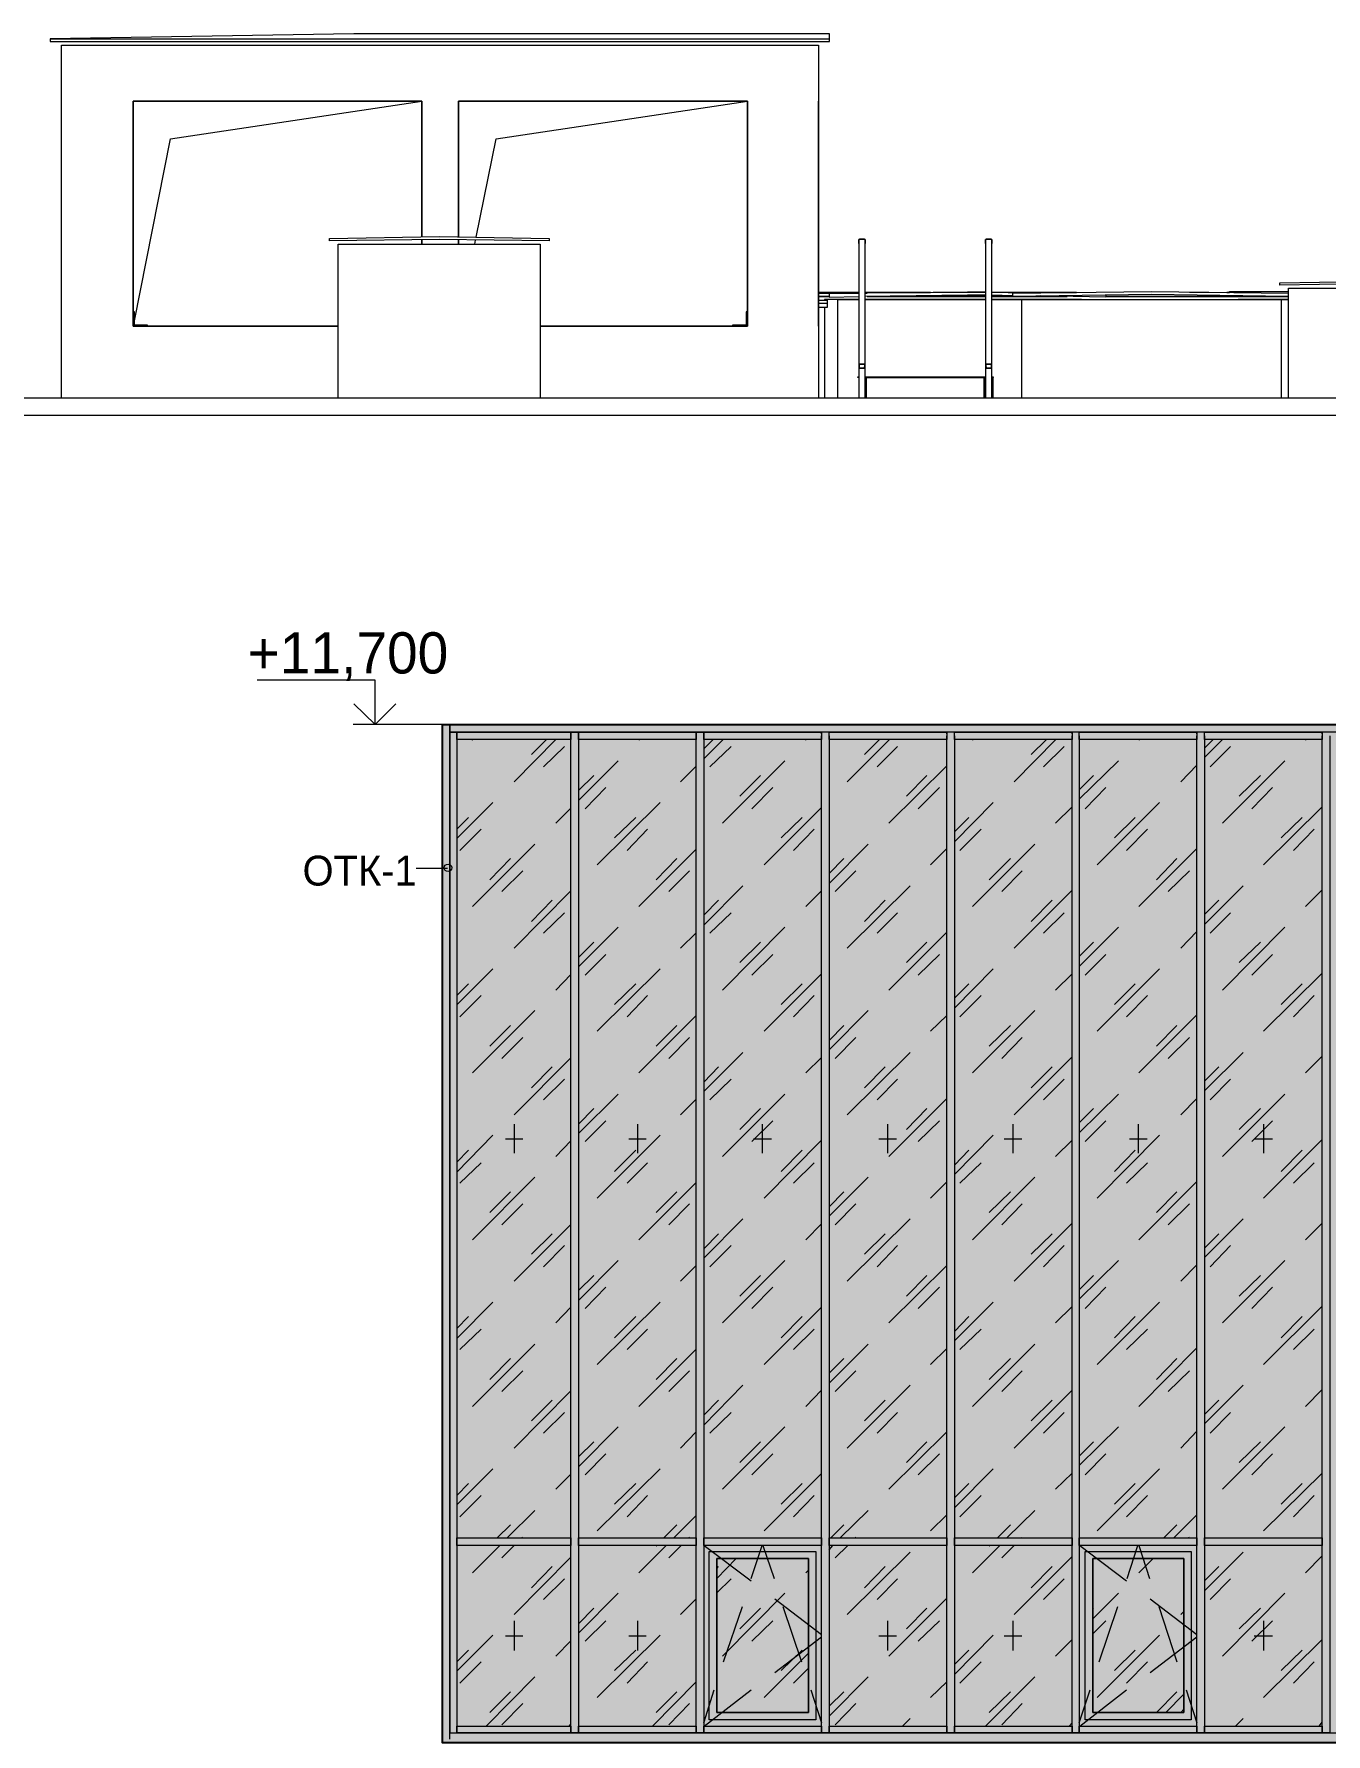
# Model space of a CAD drawing. Header units: millimetres. Extents: x 2294 to 908349, y -83289 to 219220.
# Drawn here: x 374340 to 383398, y 72072 to 83996 of the extents above; entities that cross this region are included whole.
import ezdxf

# ---------------------------------------------------------------- set-up
doc = ezdxf.new("R2010")
doc.units = ezdxf.units.MM
doc.layers.add('PDF _Геометрия', color=7, linetype='Continuous')
doc.layers.add('PDF _Текст', color=7, linetype='Continuous')

msp = doc.modelspace()

# ---------------------------------------------------------------- hatches: boundary and pattern name
at = {"transparency": 33554551}
h = msp.add_hatch(color=3, dxfattribs=at)
h.dxf.hatch_style = 1
h.paths.add_polyline_path([(377203.9, 79152.8), (391350.3, 79152.8), (391350.3, 72009.6), (377203.9, 72009.6)])

# ---------------------------------------------------------------- linework, layer by layer
msp.add_lwpolyline([(377203.9, 79152.8), (391350.3, 79152.8), (391350.3, 72009.6), (377203.9, 72009.6)], close=True)
at = {"layer": 'PDF _Геометрия', "lineweight": 9}
for points in [[(374454.1, 83961.5), (379918.6, 83961.5), (379918.6, 83996.5), (376583.1, 83996.5), (374454.1, 83961.5), (374454.1, 83944), (379918.6, 83944), (379918.6, 83974.6)], [(377234.5, 83944), (379918.6, 83944), (379918.6, 83961.5)], [(374532.8, 81443.5), (374532.8, 83917.8), (379730.6, 83917.8), (379839.9, 83917.8), (379839.9, 81443.5)], [(375136.1, 81946.2), (376473.8, 81946.2), (375035.6, 81946.2), (375035.6, 83524.4), (377059.6, 83524.4), (377059.6, 82575.7), (377059.6, 83524.4), (375035.6, 83524.4), (375035.6, 82046.8)], [(375044.3, 81985.6), (375297.9, 83262.1), (377059.6, 83524.4)], [(379341.6, 82046.8), (379341.6, 83524.4), (377317.5, 83524.4), (377317.5, 82575.7), (377317.5, 83524.4), (379341.6, 83524.4), (379341.6, 81946.2), (377890.2, 81946.2), (379236.7, 81946.2)], [(377439.9, 82571.4), (377579.8, 83262.1), (379341.6, 83524.4)], [(376473.8, 81443.5), (376473.8, 82523.3), (377780.9, 82523.3), (377890.2, 82523.3), (377890.2, 81443.5)], [(377431.2, 82523.3), (377435.6, 82549.5)], [(380124.1, 82527.6), (380124.1, 82549.5), (380124.1, 82553.9), (380128.5, 82553.9), (380128.5, 82558.2), (380132.8, 82558.2), (380128.5, 82558.2), (380128.5, 82553.9), (380124.1, 82553.9), (380124.1, 82549.5), (380124.1, 81675.2)], [(380167.8, 81675.2), (380167.8, 82549.5), (380167.8, 82553.9), (380163.4, 82553.9), (380163.4, 82558.2), (380159.1, 82558.2), (380132.8, 82558.2), (380159.1, 82558.2), (380163.4, 82558.2), (380163.4, 82553.9), (380167.8, 82553.9), (380167.8, 82549.5), (380167.8, 82527.6)], [(381011.5, 82527.6), (381011.5, 82549.5), (381011.5, 82553.9), (381015.9, 82553.9), (381015.9, 82558.2), (381020.3, 82558.2), (381015.9, 82558.2), (381015.9, 82553.9), (381011.5, 82553.9), (381011.5, 82549.5), (381011.5, 81675.2)], [(381055.2, 81675.2), (381055.2, 82549.5), (381055.2, 82553.9), (381050.9, 82553.9), (381050.9, 82558.2), (381046.5, 82558.2), (381020.3, 82558.2), (381046.5, 82558.2), (381050.9, 82558.2), (381050.9, 82553.9), (381055.2, 82553.9), (381055.2, 82549.5), (381055.2, 82527.6)], [(377890.2, 82287.2), (377890.2, 81557.1)], [(379839.9, 82186.7), (380124.1, 82186.7)], [(379839.9, 82177.9), (380124.1, 82177.9), (379914.2, 82173.5), (379914.2, 82151.7), (380124.1, 82156.1)], [(380163.4, 82186.7), (380368.9, 82186.7), (380368.9, 82182.3), (380626.8, 82182.3), (380368.9, 82182.3)], [(380486.9, 82182.3), (380884.7, 82186.7), (380163.4, 82177.9), (380180.9, 82177.9)], [(380486.9, 82160.4), (380884.7, 82164.8), (380163.4, 82156.1)], [(380884.7, 82186.7), (381015.9, 82186.7)], [(381015.9, 82186.7), (380884.7, 82186.7), (381015.9, 82186.7)], [(381015.9, 82164.8), (380884.7, 82164.8), (381015.9, 82164.8)], [(381260.7, 82182.3), (381055.2, 82186.7), (381400.6, 82186.7), (381400.6, 82182.3), (381649.8, 82182.3), (381400.6, 82182.3)], [(381055.2, 82186.7), (381396.2, 82177.9)], [(383136.1, 82156.1), (382174.3, 82169.2), (381203.9, 82156.1), (381203.9, 82177.9), (382174.3, 82191), (383136.1, 82177.9)], [(381855.2, 82164.8), (381855.2, 82151.7), (381396.2, 82160.4)], [(382441, 82186.7), (382576.5, 82186.7)], [(382720.8, 82182.3), (382720.8, 82191), (383136.1, 82191)], [(383136.1, 81443.5), (383136.1, 82212.9), (384574.3, 82212.9), (384683.6, 82212.9), (384683.6, 81443.5), (384683.6, 81976.8)], [(379839.9, 82129.8), (379901.1, 82129.8), (379901.1, 82108), (379901.1, 82077.4), (379839.9, 82077.4)], [(379839.9, 82108), (379901.1, 82108)], [(379975.4, 81443.5), (379975.4, 82134.2), (380124.1, 82134.2), (379883.6, 82134.2), (379883.6, 82129.8)], [(379883.6, 82077.4), (379883.6, 81443.5)], [(381684.7, 82134.2), (381055.2, 82134.2), (383136.1, 82134.2), (382782, 82134.2)], [(381265.1, 81443.5), (381265.1, 82134.2), (382974.3, 82134.2), (383083.6, 82134.2), (383083.6, 81443.5)], [(380124.1, 81771.4), (380124.1, 81745.1), (380124.1, 81443.5)], [(380167.8, 81443.5), (380167.8, 81745.1), (380167.8, 81771.4)], [(381011.5, 81771.4), (381011.5, 81745.1), (381011.5, 81443.5)], [(381055.2, 81443.5), (381055.2, 81745.1), (381055.2, 81771.4)], [(380124.1, 81587.7), (380115.3, 81587.7), (380115.3, 81592.1), (380124.1, 81592.1)], [(380167.8, 81592.1), (381011.5, 81592.1)], [(381011.5, 81587.7), (380167.8, 81587.7)], [(380176.5, 81443.5), (380176.5, 81587.7), (381002.8, 81587.7)], [(381055.2, 81592.1), (381064, 81592.1), (381064, 81587.7)], [(381064, 81443.5), (381064, 81587.7), (381055.2, 81587.7), (381064, 81587.7), (381055.2, 81587.7)], [(317300.2, 81321.1), (317300.2, 81443.5), (408399.4, 81443.5), (408399.4, 81321.1), (317300.2, 81321.1), (317300.2, 81443.5)], [(377461.8, 79152.8), (377020.3, 79152.8), (376731.7, 79152.8), (376731.7, 79463.2), (375905.5, 79463.2)], [(376884.7, 79152.8), (376578.7, 79152.8)], [(391350.3, 79152.8), (377203.9, 79152.8), (377203.9, 72027.1), (377203.9, 72105.8), (377203.9, 73421.6), (377203.9, 79074.1), (377203.9, 79152.8), (377256.3, 79152.8), (377256.3, 79074.1), (377256.3, 73421.6), (377256.3, 72105.8), (377256.3, 73421.6), (377256.3, 79100.3), (377304.4, 79100.3), (377304.4, 73421.6), (377304.4, 72105.8), (377304.4, 72079.6), (377304.4, 72127.7), (378104.4, 72127.7), (378104.4, 72079.6), (377304.4, 72079.6)], [(384277.1, 79100.3), (383398.4, 79100.3), (382519.7, 79100.3), (381641, 79100.3), (380766.7, 79100.3), (379888, 79100.3), (379009.3, 79100.3), (378130.6, 79100.3), (377278.2, 79100.3), (377256.3, 79100.3), (377256.3, 79152.8), (377278.2, 79152.8), (378130.6, 79152.8), (379009.3, 79152.8), (379888, 79152.8), (380766.7, 79152.8), (381641, 79152.8), (382519.7, 79152.8), (383398.4, 79152.8), (384277.1, 79152.8)], [(379861.8, 79087.2), (379861.8, 79100.3), (379861.8, 79047.9), (379035.6, 79047.9), (379035.6, 79100.3), (379861.8, 79100.3)], [(379914.2, 79074.1), (379914.2, 73421.6), (379914.2, 72079.6), (379861.8, 72079.6), (379861.8, 73421.6), (379861.8, 79074.1)], [(380740.5, 79087.2), (380740.5, 79100.3), (380740.5, 79047.9), (379914.2, 79047.9), (379914.2, 79100.3), (380740.5, 79100.3)], [(379914.2, 79087.2), (379914.2, 79100.3)], [(380792.9, 79074.1), (380792.9, 73421.6), (380792.9, 72079.6), (380740.5, 72079.6), (380740.5, 73421.6), (380740.5, 79074.1)], [(381619.2, 79087.2), (381619.2, 79100.3), (381619.2, 79047.9), (380792.9, 79047.9), (380792.9, 79100.3), (381619.2, 79100.3)], [(380792.9, 79087.2), (380792.9, 79100.3)], [(381667.2, 79074.1), (381667.2, 73421.6), (381667.2, 72079.6), (381619.2, 72079.6), (381619.2, 73421.6), (381619.2, 79074.1)], [(382493.5, 79087.2), (382493.5, 79100.3), (382493.5, 79047.9), (381667.2, 79047.9), (381667.2, 79100.3), (382493.5, 79100.3)], [(381667.2, 79087.2), (381667.2, 79100.3)], [(382545.9, 79074.1), (382545.9, 73421.6), (382545.9, 72079.6), (382493.5, 72079.6), (382493.5, 73421.6), (382493.5, 79074.1)], [(383372.2, 79087.2), (383372.2, 79100.3), (383372.2, 79047.9), (382545.9, 79047.9), (382545.9, 79100.3), (383372.2, 79100.3)], [(382545.9, 79087.2), (382545.9, 79100.3)], [(383424.6, 79074.1), (383424.6, 73421.6), (383424.6, 72079.6), (383372.2, 72079.6), (383372.2, 73421.6), (383372.2, 79074.1)], [(377413.7, 79043.5), (377418.1, 79047.9)], [(377706.6, 78750.6), (377999.5, 79047.9)], [(377829, 78942.9), (377933.9, 79047.9)], [(377912.1, 78855.5), (378060.7, 78999.8)], [(378580.9, 79043.5), (378585.3, 79047.9)], [(379035.6, 78912.3), (379171.1, 79047.9)], [(379035.6, 78982.3), (379101.1, 79047.9)], [(379079.3, 78855.5), (379227.9, 78999.8)], [(379752.5, 79043.5), (379752.5, 79047.9)], [(380041, 78750.6), (380338.3, 79047.9)], [(380163.4, 78942.9), (380268.3, 79047.9)], [(380250.9, 78855.5), (380395.1, 78999.8)], [(380919.7, 79043.5), (380924.1, 79047.9)], [(381212.6, 78750.6), (381505.5, 79047.9)], [(381330.6, 78942.9), (381439.9, 79047.9)], [(381418.1, 78855.5), (381562.3, 78999.8)], [(382086.9, 79043.5), (382091.3, 79047.9)], [(382545.9, 78921.1), (382672.7, 79047.9)], [(382545.9, 78986.7), (382607.1, 79047.9)], [(382585.3, 78855.5), (382729.5, 78999.8)], [(383254.1, 79043.5), (383258.5, 79047.9)], [(378156.9, 78619.5), (378436.7, 78899.2)], [(378873.8, 78750.6), (378983.1, 78859.9)], [(379166.7, 78462.1), (379603.9, 78899.2)], [(380333.9, 78462.1), (380740.5, 78864.3)], [(381667.2, 78628.2), (381942.7, 78899.2)], [(382379.8, 78750.6), (382493.5, 78868.6)], [(382672.7, 78462.1), (383109.9, 78899.2)], [(378156.9, 78689.4), (378266.2, 78794.3)], [(378205, 78562.6), (378349.2, 78711.3)], [(379289.1, 78650.1), (379433.4, 78794.3)], [(379372.2, 78562.6), (379520.8, 78711.3)], [(380456.3, 78650.1), (380600.6, 78794.3)], [(380539.4, 78562.6), (380688, 78711.3)], [(381667.2, 78693.8), (381767.8, 78794.3)], [(381711, 78562.6), (381855.2, 78711.3)], [(382790.7, 78650.1), (382939.4, 78794.3)], [(382878.2, 78562.6), (383022.4, 78711.3)], [(377304.4, 78352.8), (377558, 78606.3)], [(378288, 78169.2), (378729.5, 78606.3)], [(380792.9, 78330.9), (381064, 78606.3)], [(381794, 78169.2), (382231.2, 78606.3)], [(377304.4, 78418.4), (377387.5, 78501.4)], [(377999.5, 78462.1), (378104.4, 78567)], [(378410.4, 78357.2), (378559.1, 78501.4)], [(379459.6, 78169.2), (379861.8, 78571.4)], [(379577.6, 78357.2), (379726.3, 78501.4)], [(380792.9, 78400.9), (380893.5, 78501.4)], [(381501.1, 78462.1), (381619.2, 78575.7)], [(381916.4, 78357.2), (382060.7, 78501.4)], [(382961.2, 78169.2), (383372.2, 78575.7)], [(383083.6, 78357.2), (383232.3, 78501.4)], [(377326.3, 78269.7), (377474.9, 78418.4)], [(378497.9, 78269.7), (378642.1, 78418.4)], [(379665.1, 78269.7), (379809.3, 78418.4)], [(380832.3, 78269.7), (380980.9, 78418.4)], [(381999.5, 78269.7), (382148.1, 78418.4)], [(383171.1, 78269.7), (383315.3, 78418.4)], [(377413.7, 77876.3), (377850.9, 78313.4)], [(378580.9, 77876.3), (378983.1, 78278.5)], [(379914.2, 78038), (380189.7, 78313.4)], [(380626.8, 78169.2), (380740.5, 78282.8)], [(380919.7, 77876.3), (381356.9, 78313.4)], [(382086.9, 77876.3), (382493.5, 78282.8)], [(377238.8, 78142.9), (377020.3, 78142.9)], [(377536.1, 78064.3), (377680.4, 78212.9)], [(377619.2, 77981.2), (377767.8, 78125.5)], [(378703.3, 78064.3), (378847.6, 78212.9)], [(378790.8, 77981.2), (378935, 78125.5)], [(379914.2, 78108), (380019.2, 78212.9)], [(379958, 77981.2), (380102.2, 78125.5)], [(381037.7, 78064.3), (381186.4, 78212.9)], [(381125.2, 77981.2), (381269.4, 78125.5)], [(382209.3, 78064.3), (382353.6, 78212.9)], [(382292.4, 77981.2), (382441, 78125.5)], [(379035.6, 77745.1), (379311, 78020.5)], [(380041, 77583.4), (380482.5, 78020.5)], [(381212.6, 77583.4), (381619.2, 77989.9)], [(382545.9, 77749.5), (382817, 78020.5)], [(383254.1, 77876.3), (383372.2, 77994.3)], [(377706.6, 77583.4), (378104.4, 77985.6)], [(377829, 77771.4), (377973.3, 77920)], [(379035.6, 77815.1), (379140.5, 77920)], [(379752.5, 77876.3), (379861.8, 77985.6)], [(380163.4, 77771.4), (380307.7, 77920)], [(381330.6, 77771.4), (381479.3, 77920)], [(382545.9, 77819.5), (382646.5, 77920)], [(377912.1, 77688.3), (378060.7, 77832.6)], [(379079.3, 77688.3), (379227.9, 77832.6)], [(380250.9, 77688.3), (380395.1, 77832.6)], [(381418.1, 77688.3), (381562.3, 77832.6)], [(382585.3, 77688.3), (382729.5, 77832.6)], [(378156.9, 77452.2), (378436.7, 77732)], [(378873.8, 77583.4), (378983.1, 77692.7)], [(379166.7, 77290.5), (379603.9, 77732)], [(380333.9, 77290.5), (380740.5, 77697)], [(381667.2, 77456.6), (381942.7, 77732)], [(382379.8, 77583.4), (382493.5, 77701.4)], [(382672.7, 77290.5), (383109.9, 77732)], [(378156.9, 77517.8), (378266.2, 77627.1)], [(378205, 77395.4), (378349.2, 77539.7)], [(379289.1, 77482.8), (379433.4, 77627.1)], [(379372.2, 77395.4), (379520.8, 77539.7)], [(380456.3, 77482.8), (380600.6, 77627.1)], [(380539.4, 77395.4), (380688, 77539.7)], [(381667.2, 77526.6), (381767.8, 77627.1)], [(381711, 77395.4), (381855.2, 77539.7)], [(382790.7, 77482.8), (382939.4, 77627.1)], [(382878.2, 77395.4), (383022.4, 77539.7)], [(377304.4, 77185.6), (377558, 77439.1)], [(377999.5, 77290.5), (378104.4, 77399.8)], [(378288, 77002), (378729.5, 77439.1)], [(379459.6, 77002), (379861.8, 77404.2)], [(380792.9, 77163.7), (381064, 77439.1)], [(381501.1, 77290.5), (381619.2, 77404.2)], [(381794, 77002), (382231.2, 77439.1)], [(382961.2, 77002), (383372.2, 77408.5)], [(377304.4, 77251.1), (377387.5, 77334.2)], [(378410.4, 77189.9), (378559.1, 77334.2)], [(379577.6, 77189.9), (379726.3, 77334.2)], [(380792.9, 77233.7), (380893.5, 77334.2)], [(381916.4, 77189.9), (382060.7, 77334.2)], [(383083.6, 77189.9), (383232.3, 77334.2)], [(377326.3, 77102.5), (377474.9, 77251.1)], [(378497.9, 77102.5), (378642.1, 77251.1)], [(379665.1, 77102.5), (379809.3, 77251.1)], [(380832.3, 77102.5), (380980.9, 77251.1)], [(381999.5, 77102.5), (382148.1, 77251.1)], [(383171.1, 77102.5), (383315.3, 77251.1)], [(377413.7, 76709.1), (377850.9, 77146.2)], [(377536.1, 76897.1), (377680.4, 77041.3)], [(378580.9, 76709.1), (378983.1, 77111.3)], [(378703.3, 76897.1), (378847.6, 77041.3)], [(379914.2, 76870.8), (380189.7, 77146.2)], [(379914.2, 76936.4), (380019.2, 77041.3)], [(380626.8, 77002), (380740.5, 77111.3)], [(380919.7, 76709.1), (381356.9, 77146.2)], [(381037.7, 76897.1), (381186.4, 77041.3)], [(382086.9, 76709.1), (382493.5, 77115.6)], [(382209.3, 76897.1), (382353.6, 77041.3)], [(377619.2, 76809.6), (377767.8, 76958.3)], [(378790.8, 76809.6), (378935, 76958.3)], [(379958, 76809.6), (380102.2, 76958.3)], [(381125.2, 76809.6), (381269.4, 76958.3)], [(382292.4, 76809.6), (382441, 76958.3)], [(377706.6, 76416.2), (378104.4, 76814)], [(379035.6, 76577.9), (379311, 76853.3)], [(379752.5, 76709.1), (379861.8, 76818.4)], [(380041, 76416.2), (380482.5, 76853.3)], [(381212.6, 76416.2), (381619.2, 76822.7)], [(382545.9, 76582.3), (382817, 76853.3)], [(383254.1, 76709.1), (383372.2, 76827.1)], [(377829, 76604.2), (377973.3, 76752.8)], [(379035.6, 76643.5), (379140.5, 76752.8)], [(380163.4, 76604.2), (380307.7, 76752.8)], [(381330.6, 76604.2), (381479.3, 76752.8)], [(382545.9, 76652.2), (382646.5, 76752.8)], [(377912.1, 76521.1), (378060.7, 76665.4)], [(378156.9, 76285), (378436.7, 76560.4)], [(379079.3, 76521.1), (379227.9, 76665.4)], [(379166.7, 76123.3), (379603.9, 76560.4)], [(380250.9, 76521.1), (380395.1, 76665.4)], [(381418.1, 76521.1), (381562.3, 76665.4)], [(381667.2, 76289.4), (381942.7, 76560.4)], [(382585.3, 76521.1), (382729.5, 76665.4)], [(382672.7, 76123.3), (383109.9, 76560.4)], [(378156.9, 76350.6), (378266.2, 76459.9)], [(378873.8, 76416.2), (378983.1, 76525.5)], [(379289.1, 76311.3), (379433.4, 76459.9)], [(380333.9, 76123.3), (380740.5, 76529.8)], [(380456.3, 76311.3), (380600.6, 76459.9)], [(381667.2, 76359.3), (381767.8, 76459.9)], [(382379.8, 76416.2), (382493.5, 76529.8)], [(382790.7, 76311.3), (382939.4, 76459.9)], [(377706.6, 76350.6), (377706.6, 76145.1)], [(378205, 76228.2), (378349.2, 76372.5)], [(378572.2, 76350.6), (378572.2, 76145.1)], [(379372.2, 76228.2), (379520.8, 76372.5)], [(379446.5, 76350.6), (379446.5, 76145.1)], [(380325.2, 76350.6), (380325.2, 76145.1)], [(380539.4, 76228.2), (380688, 76372.5)], [(381203.9, 76350.6), (381203.9, 76145.1)], [(381711, 76228.2), (381855.2, 76372.5)], [(382082.5, 76350.6), (382082.5, 76145.1)], [(382878.2, 76228.2), (383022.4, 76372.5)], [(382961.2, 76350.6), (382961.2, 76145.1)], [(377304.4, 76014), (377558, 76271.9)], [(377645.4, 76245.7), (377767.8, 76245.7)], [(377999.5, 76123.3), (378104.4, 76232.6)], [(378288, 75830.4), (378729.5, 76271.9)], [(378511, 76245.7), (378633.4, 76245.7)], [(379385.3, 76245.7), (379512.1, 76245.7)], [(379459.6, 75830.4), (379861.8, 76236.9)], [(380264, 76245.7), (380386.4, 76245.7)], [(380792.9, 75996.5), (381064, 76271.9)], [(381142.7, 76245.7), (381265.1, 76245.7)], [(381501.1, 76123.3), (381619.2, 76236.9)], [(381794, 75830.4), (382231.2, 76271.9)], [(382021.3, 76245.7), (382143.7, 76245.7)], [(382895.7, 76245.7), (383022.4, 76245.7)], [(382961.2, 75830.4), (383372.2, 76241.3)], [(377304.4, 76083.9), (377387.5, 76167)], [(377326.3, 75935.3), (377474.9, 76079.6)], [(378410.4, 76018.4), (378559.1, 76167)], [(378497.9, 75935.3), (378642.1, 76079.6)], [(379577.6, 76018.4), (379726.3, 76167)], [(379665.1, 75935.3), (379809.3, 76079.6)], [(380792.9, 76062.1), (380893.5, 76167)], [(380832.3, 75935.3), (380980.9, 76079.6)], [(381916.4, 76018.4), (382060.7, 76167)], [(381999.5, 75935.3), (382148.1, 76079.6)], [(383083.6, 76018.4), (383232.3, 76167)], [(383171.1, 75935.3), (383315.3, 76079.6)], [(377413.7, 75537.5), (377850.9, 75979)], [(379914.2, 75703.6), (380189.7, 75979)], [(380919.7, 75537.5), (381356.9, 75979)], [(377536.1, 75729.8), (377680.4, 75874.1)], [(378580.9, 75537.5), (378983.1, 75939.7)], [(378703.3, 75729.8), (378847.6, 75874.1)], [(379914.2, 75769.2), (380019.2, 75874.1)], [(380626.8, 75830.4), (380740.5, 75944)], [(381037.7, 75729.8), (381186.4, 75874.1)], [(382086.9, 75537.5), (382493.5, 75948.4)], [(382209.3, 75729.8), (382353.6, 75874.1)], [(377619.2, 75642.4), (377767.8, 75791)], [(378790.8, 75642.4), (378935, 75791)], [(379958, 75642.4), (380102.2, 75791)], [(381125.2, 75642.4), (381269.4, 75791)], [(382292.4, 75642.4), (382441, 75791)], [(377706.6, 75249), (378104.4, 75646.8)], [(379035.6, 75410.7), (379311, 75686.1)], [(379752.5, 75537.5), (379861.8, 75651.2)], [(380041, 75249), (380482.5, 75686.1)], [(381212.6, 75249), (381619.2, 75655.5)], [(382545.9, 75415.1), (382817, 75686.1)], [(383254.1, 75537.5), (383372.2, 75655.5)], [(377829, 75436.9), (377973.3, 75581.2)], [(377912.1, 75349.5), (378060.7, 75498.1)], [(379035.6, 75476.3), (379140.5, 75581.2)], [(379079.3, 75349.5), (379227.9, 75498.1)], [(380163.4, 75436.9), (380307.7, 75581.2)], [(380250.9, 75349.5), (380395.1, 75498.1)], [(381330.6, 75436.9), (381479.3, 75581.2)], [(381418.1, 75349.5), (381562.3, 75498.1)], [(382545.9, 75480.7), (382646.5, 75581.2)], [(382585.3, 75349.5), (382729.5, 75498.1)], [(378156.9, 75113.4), (378436.7, 75393.2)], [(379166.7, 74956.1), (379603.9, 75393.2)], [(381667.2, 75122.2), (381942.7, 75393.2)], [(382379.8, 75249), (382493.5, 75362.6)], [(382672.7, 74956.1), (383109.9, 75393.2)], [(378156.9, 75183.4), (378266.2, 75288.3)], [(378873.8, 75249), (378983.1, 75358.3)], [(379289.1, 75144), (379433.4, 75288.3)], [(380333.9, 74956.1), (380740.5, 75358.3)], [(380456.3, 75144), (380600.6, 75288.3)], [(381667.2, 75187.8), (381767.8, 75288.3)], [(382790.7, 75144), (382939.4, 75288.3)], [(378205, 75056.6), (378349.2, 75205.3)], [(379372.2, 75056.6), (379520.8, 75205.3)], [(380539.4, 75056.6), (380688, 75205.3)], [(381711, 75056.6), (381855.2, 75205.3)], [(382878.2, 75056.6), (383022.4, 75205.3)], [(377304.4, 74846.8), (377558, 75100.3)], [(377999.5, 74956.1), (378104.4, 75065.4)], [(378288, 74663.2), (378729.5, 75100.3)], [(379459.6, 74663.2), (379861.8, 75065.4)], [(380792.9, 74829.3), (381064, 75100.3)], [(381501.1, 74956.1), (381619.2, 75069.7)], [(381794, 74663.2), (382231.2, 75100.3)], [(382961.2, 74663.2), (383372.2, 75074.1)], [(377304.4, 74916.7), (377387.5, 74999.8)], [(377326.3, 74768.1), (377474.9, 74912.4)], [(378410.4, 74851.2), (378559.1, 74999.8)], [(378497.9, 74768.1), (378642.1, 74912.4)], [(379577.6, 74851.2), (379726.3, 74999.8)], [(379665.1, 74768.1), (379809.3, 74912.4)], [(380792.9, 74894.9), (380893.5, 74999.8)], [(380832.3, 74768.1), (380980.9, 74912.4)], [(381916.4, 74851.2), (382060.7, 74999.8)], [(381999.5, 74768.1), (382148.1, 74912.4)], [(383083.6, 74851.2), (383232.3, 74999.8)], [(383171.1, 74768.1), (383315.3, 74912.4)], [(377413.7, 74370.3), (377850.9, 74807.4)], [(378580.9, 74370.3), (378983.1, 74772.5)], [(379914.2, 74532), (380189.7, 74807.4)], [(380626.8, 74663.2), (380740.5, 74776.8)], [(380919.7, 74370.3), (381356.9, 74807.4)], [(382086.9, 74370.3), (382493.5, 74781.2)], [(377536.1, 74558.3), (377680.4, 74706.9)], [(378703.3, 74558.3), (378847.6, 74706.9)], [(379914.2, 74602), (380019.2, 74706.9)], [(381037.7, 74558.3), (381186.4, 74706.9)], [(382209.3, 74558.3), (382353.6, 74706.9)], [(377619.2, 74475.2), (377767.8, 74619.5)], [(378790.8, 74475.2), (378935, 74619.5)], [(379958, 74475.2), (380102.2, 74619.5)], [(381125.2, 74475.2), (381269.4, 74619.5)], [(382292.4, 74475.2), (382441, 74619.5)], [(377706.6, 74077.4), (378104.4, 74479.6)], [(377829, 74269.7), (377973.3, 74414)], [(379035.6, 74239.1), (379311, 74518.9)], [(379035.6, 74309.1), (379140.5, 74414)], [(379752.5, 74370.3), (379861.8, 74483.9)], [(380041, 74077.4), (380482.5, 74518.9)], [(380163.4, 74269.7), (380307.7, 74414)], [(381212.6, 74077.4), (381619.2, 74483.9)], [(381330.6, 74269.7), (381479.3, 74414)], [(382545.9, 74247.9), (382817, 74518.9)], [(382545.9, 74313.5), (382646.5, 74414)], [(383254.1, 74370.3), (383372.2, 74488.3)], [(377912.1, 74182.3), (378060.7, 74326.6)], [(379079.3, 74182.3), (379227.9, 74326.6)], [(380250.9, 74182.3), (380395.1, 74326.6)], [(381418.1, 74182.3), (381562.3, 74326.6)], [(382585.3, 74182.3), (382729.5, 74326.6)], [(378156.9, 73946.2), (378436.7, 74226)], [(378873.8, 74077.4), (378983.1, 74191)], [(379166.7, 73788.9), (379603.9, 74226)], [(380333.9, 73788.9), (380740.5, 74191)], [(381667.2, 73955), (381942.7, 74226)], [(382379.8, 74077.4), (382493.5, 74195.4)], [(382672.7, 73788.9), (383109.9, 74226)], [(378156.9, 74016.2), (378266.2, 74121.1)], [(379289.1, 73976.8), (379433.4, 74121.1)], [(380456.3, 73976.8), (380600.6, 74121.1)], [(381667.2, 74020.6), (381767.8, 74121.1)], [(382790.7, 73976.8), (382939.4, 74121.1)], [(377304.4, 73679.6), (377558, 73933.1)], [(378205, 73889.4), (378349.2, 74038)], [(378288, 73496), (378729.5, 73933.1)], [(379372.2, 73889.4), (379520.8, 74038)], [(380539.4, 73889.4), (380688, 74038)], [(380792.9, 73657.7), (381064, 73933.1)], [(381711, 73889.4), (381855.2, 74038)], [(381794, 73496), (382231.2, 73933.1)], [(382878.2, 73889.4), (383022.4, 74038)], [(377304.4, 73745.1), (377387.5, 73828.2)], [(377999.5, 73788.9), (378104.4, 73893.8)], [(378410.4, 73683.9), (378559.1, 73828.2)], [(379459.6, 73496), (379861.8, 73898.2)], [(379577.6, 73683.9), (379726.3, 73828.2)], [(380792.9, 73727.7), (380893.5, 73828.2)], [(381501.1, 73788.9), (381619.2, 73902.5)], [(381916.4, 73683.9), (382060.7, 73828.2)], [(382961.2, 73496), (383372.2, 73902.5)], [(383083.6, 73683.9), (383232.3, 73828.2)], [(377326.3, 73596.5), (377474.9, 73745.1)], [(378497.9, 73596.5), (378642.1, 73745.1)], [(379665.1, 73596.5), (379809.3, 73745.1)], [(380832.3, 73596.5), (380980.9, 73745.1)], [(381999.5, 73596.5), (382148.1, 73745.1)], [(383171.1, 73596.5), (383315.3, 73745.1)], [(377658.5, 73447.9), (377850.9, 73640.2)], [(378825.7, 73447.9), (378983.1, 73605.3)], [(379992.9, 73447.9), (380189.7, 73640.2)], [(380626.8, 73496), (380740.5, 73609.6)], [(381160.1, 73447.9), (381356.9, 73640.2)], [(382331.7, 73447.9), (382493.5, 73609.6)], [(377588.6, 73447.9), (377680.4, 73539.7)], [(378755.8, 73447.9), (378847.6, 73539.7)], [(379927.4, 73447.9), (380019.2, 73539.7)], [(381094.6, 73447.9), (381186.4, 73539.7)], [(382261.8, 73447.9), (382353.6, 73539.7)], [(377413.7, 73203.1), (377606.1, 73395.4)], [(377536.1, 73391), (377536.1, 73395.4)], [(377619.2, 73308), (377706.6, 73395.4)], [(377759.1, 73447.9), (377767.8, 73452.3)], [(378580.9, 73203.1), (378773.3, 73395.4)], [(378703.3, 73391), (378707.7, 73395.4)], [(378790.8, 73308), (378878.2, 73395.4)], [(378930.6, 73447.9), (378935, 73452.3)], [(379039.9, 73395.4), (379367.8, 73146.2)], [(379367.8, 73163.7), (379446.5, 73395.4)], [(379450.9, 73395.4), (379529.5, 73163.7)], [(379914.2, 73364.8), (379940.5, 73395.4)], [(379958, 73308), (380045.4, 73395.4)], [(380041, 72910.2), (380482.5, 73347.3)], [(380097.9, 73447.9), (380102.2, 73452.3)], [(380919.7, 73203.1), (381112.1, 73395.4)], [(381037.7, 73391), (381042.1, 73395.4)], [(381125.2, 73308), (381212.6, 73395.4)], [(381265.1, 73447.9), (381269.4, 73452.3)], [(381671.6, 73395.4), (381999.5, 73146.2)], [(382003.9, 73163.7), (382078.2, 73395.4)], [(382086.9, 73395.4), (382161.2, 73163.7)], [(382432.3, 73447.9), (382441, 73452.3)], [(382545.9, 73076.3), (382817, 73347.3)], [(377706.6, 72910.2), (378104.4, 73312.4)], [(377829, 73098.2), (377973.3, 73246.8)], [(379127.4, 73163.7), (379262.9, 73303.6)], [(379127.4, 73233.7), (379140.5, 73246.8)], [(379752.5, 73203.1), (379770, 73220.6)], [(380163.4, 73098.2), (380307.7, 73246.8)], [(381212.6, 72910.2), (381619.2, 73316.7)], [(381330.6, 73098.2), (381479.3, 73246.8)], [(382086.9, 73203.1), (382187.5, 73303.6)], [(382545.9, 73146.2), (382646.5, 73246.8)], [(383254.1, 73203.1), (383372.2, 73321.1)], [(377912.1, 73015.1), (378060.7, 73159.4)], [(379127.4, 73063.2), (379227.9, 73159.4)], [(380250.9, 73015.1), (380395.1, 73159.4)], [(381418.1, 73015.1), (381562.3, 73159.4)], [(382585.3, 73015.1), (382729.5, 73159.4)], [(378156.9, 72779), (378436.7, 73058.8)], [(378873.8, 72910.2), (378983.1, 73019.5)], [(379166.7, 72617.3), (379603.9, 73058.8)], [(379533.9, 73019.5), (379861.8, 72770.3)], [(380333.9, 72617.3), (380740.5, 73023.8)], [(381763.4, 72879.6), (381942.7, 73058.8)], [(382165.6, 73019.5), (382493.5, 72770.3)], [(382672.7, 72617.3), (383109.9, 73058.8)], [(377706.6, 72866.5), (377706.6, 72656.6)], [(378156.9, 72844.6), (378266.2, 72953.9)], [(378205, 72722.2), (378349.2, 72866.5)], [(378572.2, 72866.5), (378572.2, 72656.6)], [(379175.4, 72577.9), (379306.6, 72967)], [(379289.1, 72809.6), (379433.4, 72953.9)], [(379372.2, 72722.2), (379520.8, 72866.5)], [(379590.7, 72967), (379721.9, 72577.9)], [(380325.2, 72866.5), (380325.2, 72656.6)], [(380456.3, 72809.6), (380600.6, 72953.9)], [(380539.4, 72722.2), (380688, 72866.5)], [(381203.9, 72866.5), (381203.9, 72656.6)], [(381763.4, 72945.1), (381767.8, 72953.9)], [(381763.4, 72774.7), (381855.2, 72866.5)], [(381807.1, 72577.9), (381938.3, 72967)], [(382226.8, 72967), (382353.6, 72577.9)], [(382379.8, 72910.2), (382401.7, 72932)], [(382790.7, 72809.6), (382939.4, 72953.9)], [(382878.2, 72722.2), (383022.4, 72866.5)], [(382961.2, 72866.5), (382961.2, 72656.6)], [(377304.4, 72512.4), (377558, 72765.9)], [(377645.4, 72761.5), (377767.8, 72761.5)], [(378288, 72328.8), (378729.5, 72765.9)], [(378511, 72761.5), (378633.4, 72761.5)], [(379533.9, 72503.6), (379861.8, 72752.8)], [(380264, 72761.5), (380386.4, 72761.5)], [(380792.9, 72490.5), (381064, 72765.9)], [(381142.7, 72761.5), (381265.1, 72761.5)], [(381794, 72328.8), (382231.2, 72765.9)], [(382165.6, 72503.6), (382493.5, 72752.8)], [(382895.7, 72761.5), (383022.4, 72761.5)], [(377304.4, 72577.9), (377387.5, 72661)], [(377999.5, 72617.3), (378104.4, 72726.6)], [(378410.4, 72516.7), (378559.1, 72661)], [(379459.6, 72328.8), (379770, 72639.1)], [(379577.6, 72516.7), (379726.3, 72661)], [(380792.9, 72560.4), (380893.5, 72661)], [(381501.1, 72617.3), (381619.2, 72735.3)], [(381916.4, 72516.7), (382060.7, 72661)], [(382961.2, 72328.8), (383372.2, 72735.3)], [(383083.6, 72516.7), (383232.3, 72661)], [(377326.3, 72429.3), (377474.9, 72577.9)], [(378497.9, 72429.3), (378642.1, 72577.9)], [(379665.1, 72429.3), (379770, 72534.2)], [(380832.3, 72429.3), (380980.9, 72577.9)], [(381999.5, 72429.3), (382148.1, 72577.9)], [(383171.1, 72429.3), (383315.3, 72577.9)], [(377509.9, 72127.7), (377850.9, 72473)], [(378677.1, 72127.7), (378983.1, 72438)], [(379914.2, 72197.6), (380189.7, 72473)], [(380626.8, 72328.8), (380740.5, 72438)], [(381011.5, 72127.7), (381356.9, 72473)], [(377536.1, 72223.8), (377680.4, 72368.1)], [(377619.2, 72136.4), (377767.8, 72285)], [(378703.3, 72223.8), (378847.6, 72368.1)], [(378790.8, 72136.4), (378935, 72285)], [(379035.6, 72149.5), (379109.9, 72381.2)], [(379039.9, 72127.7), (379367.8, 72381.2)], [(379787.5, 72381.2), (379861.8, 72149.5)], [(379914.2, 72267.6), (380019.2, 72368.1)], [(379958, 72136.4), (380102.2, 72285)], [(381037.7, 72223.8), (381186.4, 72368.1)], [(381125.2, 72136.4), (381269.4, 72285)], [(381667.2, 72149.5), (381745.9, 72381.2)], [(381671.6, 72127.7), (381999.5, 72381.2)], [(382209.3, 72223.8), (382353.6, 72368.1)], [(382274.9, 72223.8), (382401.7, 72350.6)], [(382419.2, 72381.2), (382493.5, 72149.5)], [(380430.1, 72127.7), (380482.5, 72180.1)], [(381597.3, 72127.7), (381619.2, 72149.5)], [(382379.8, 72223.8), (382401.7, 72245.7)], [(382764.5, 72127.7), (382817, 72180.1)], [(383350.3, 72127.7), (383372.2, 72153.9)], [(377256.3, 72035.9), (377256.3, 72105.8), (377256.3, 72079.6), (391297.8, 72079.6)], [(378091.3, 72127.7), (378104.4, 72140.8)]]:
    msp.add_lwpolyline(points, dxfattribs=at)
for points in [[(379839.9, 81946.2), (379839.9, 83524.4)], [(377951.4, 82545.1), (377182, 82553.9), (376412.6, 82545.1), (376412.6, 82562.6), (377182, 82575.7), (377951.4, 82562.6)], [(377059.6, 82523.3), (377059.6, 82553.9)], [(377317.5, 82553.9), (377317.5, 82523.3)], [(381203.9, 82160.4), (381055.2, 82164.8)], [(382703.3, 82182.3), (382720.8, 82182.3)], [(382720.8, 82156.1), (382720.8, 82160.4), (382720.8, 82156.1), (383136.1, 82156.1)], [(384744.8, 82234.7), (383909.9, 82247.9), (383074.9, 82234.7), (383074.9, 82252.2), (383909.9, 82265.3), (384744.8, 82252.2)], [(375136.1, 81946.2), (375136.1, 81955), (375044.3, 81955), (375044.3, 82046.8), (375035.6, 82046.8), (375035.6, 81946.2)], [(379236.7, 81946.2), (379341.6, 81946.2), (379341.6, 82046.8), (379332.8, 82046.8), (379332.8, 81955), (379236.7, 81955)], [(379839.9, 82156.1), (379914.2, 82156.1)], [(380163.4, 82134.2), (381015.9, 82134.2)], [(380180.9, 82156.1), (381015.9, 82156.1)], [(381055.2, 82156.1), (381584.2, 82156.1)], [(381855.2, 82156.1), (383136.1, 82156.1)], [(380167.8, 81657.7), (380167.8, 81675.2), (380163.4, 81679.6), (380159.1, 81679.6), (380132.8, 81679.6), (380128.5, 81679.6), (380124.1, 81679.6), (380124.1, 81675.2), (380124.1, 81657.7), (380124.1, 81653.3), (380128.5, 81653.3), (380132.8, 81653.3), (380159.1, 81653.3), (380163.4, 81653.3)], [(380128.5, 81675.2), (380128.5, 81679.6), (380132.8, 81679.6), (380159.1, 81679.6), (380163.4, 81675.2), (380163.4, 81657.7), (380159.1, 81657.7), (380159.1, 81653.3), (380132.8, 81653.3), (380128.5, 81657.7)], [(381002.8, 81443.5), (381002.8, 81587.7), (381011.5, 81587.7), (381002.8, 81587.7)], [(381055.2, 81657.7), (381055.2, 81675.2), (381055.2, 81679.6), (381050.9, 81679.6), (381046.5, 81679.6), (381020.3, 81679.6), (381015.9, 81679.6), (381011.5, 81675.2), (381011.5, 81657.7), (381015.9, 81653.3), (381020.3, 81653.3), (381046.5, 81653.3), (381050.9, 81653.3), (381055.2, 81653.3)], [(381015.9, 81675.2), (381020.3, 81679.6), (381046.5, 81679.6), (381050.9, 81679.6), (381050.9, 81675.2), (381050.9, 81657.7), (381046.5, 81653.3), (381020.3, 81653.3), (381020.3, 81657.7), (381015.9, 81657.7)], [(378104.4, 79047.9), (377304.4, 79047.9), (377304.4, 79100.3), (378104.4, 79100.3)], [(378104.4, 73421.6), (378104.4, 79100.3), (378156.9, 79100.3), (378156.9, 73421.6), (378156.9, 72079.6), (378104.4, 72079.6)], [(378983.1, 79047.9), (378156.9, 79047.9), (378156.9, 79100.3), (378983.1, 79100.3)], [(378983.1, 73421.6), (378983.1, 79100.3), (379035.6, 79100.3), (379035.6, 73421.6), (379035.6, 72079.6), (378983.1, 72079.6)], [(378104.4, 73395.4), (377304.4, 73395.4), (377304.4, 73447.9), (378104.4, 73447.9)], [(378983.1, 73395.4), (378156.9, 73395.4), (378156.9, 73447.9), (378983.1, 73447.9)], [(379861.8, 73395.4), (379035.6, 73395.4), (379035.6, 73447.9), (379861.8, 73447.9)], [(379074.9, 73351.7), (379822.4, 73351.7), (379822.4, 72171.4), (379074.9, 72171.4)], [(379822.4, 73351.7), (379822.4, 72171.4), (379074.9, 72171.4), (379074.9, 73351.7)], [(380740.5, 73395.4), (379914.2, 73395.4), (379914.2, 73447.9), (380740.5, 73447.9)], [(381619.2, 73395.4), (380792.9, 73395.4), (380792.9, 73447.9), (381619.2, 73447.9)], [(382493.5, 73395.4), (381667.2, 73395.4), (381667.2, 73447.9), (382493.5, 73447.9)], [(381711, 73351.7), (382454.1, 73351.7), (382454.1, 72171.4), (381711, 72171.4)], [(382454.1, 73351.7), (382454.1, 72171.4), (381711, 72171.4), (381711, 73351.7)], [(383372.2, 73395.4), (382545.9, 73395.4), (382545.9, 73447.9), (383372.2, 73447.9)], [(379770, 73303.6), (379127.4, 73303.6), (379127.4, 72223.8), (379770, 72223.8)], [(379127.4, 72223.8), (379127.4, 73303.6), (379770, 73303.6), (379770, 72223.8)], [(382401.7, 73303.6), (381763.4, 73303.6), (381763.4, 72223.8), (382401.7, 72223.8)], [(381763.4, 72223.8), (381763.4, 73303.6), (382401.7, 73303.6), (382401.7, 72223.8)], [(378983.1, 72079.6), (378156.9, 72079.6), (378156.9, 72127.7), (378983.1, 72127.7)], [(379861.8, 72079.6), (379035.6, 72079.6), (379035.6, 72127.7), (379861.8, 72127.7)], [(380740.5, 72079.6), (379914.2, 72079.6), (379914.2, 72127.7), (380740.5, 72127.7)], [(381619.2, 72079.6), (380792.9, 72079.6), (380792.9, 72127.7), (381619.2, 72127.7)], [(382493.5, 72079.6), (381667.2, 72079.6), (381667.2, 72127.7), (382493.5, 72127.7)], [(383372.2, 72079.6), (382545.9, 72079.6), (382545.9, 72127.7), (383372.2, 72127.7)]]:
    msp.add_lwpolyline(points, close=True, dxfattribs=at)
at = {"layer": 'PDF _Геометрия', "lineweight": 18}
msp.add_lwpolyline([(376876, 79297), (376731.7, 79152.8), (376583.1, 79297)], dxfattribs=at)
at = {"layer": 'PDF _Геометрия', "lineweight": 9}
for points in [[(377217, 78147.3), (377217, 78164.8), (377225.7, 78173.6), (377243.2, 78173.6)], [(377217, 78147.3), (377217, 78164.8), (377225.7, 78173.6), (377243.2, 78173.6)], [(377243.2, 78121.1), (377225.7, 78121.1), (377217, 78134.2), (377217, 78147.3)], [(377243.2, 78121.1), (377225.7, 78121.1), (377217, 78134.2), (377217, 78147.3)], [(377243.2, 78173.6), (377256.3, 78173.6), (377269.4, 78164.8), (377269.4, 78147.3)], [(377243.2, 78173.6), (377256.3, 78173.6), (377269.4, 78164.8), (377269.4, 78147.3)], [(377269.4, 78147.3), (377269.4, 78134.2), (377256.3, 78121.1), (377243.2, 78121.1)], [(377269.4, 78147.3), (377269.4, 78134.2), (377256.3, 78121.1), (377243.2, 78121.1)]]:
    msp.add_open_spline(points, degree=3, dxfattribs=at)

# ---------------------------------------------------------------- texts
at = {"layer": 'PDF _Текст', "attachment_point": 4, "style": ''}
for s, insert, char_height in [('+11,700', (375838.4, 79628.4), 288.74), ('ОТК-1', (376223.1, 78126.7), 209.3)]:
    msp.add_mtext(s, dxfattribs=dict(at, insert=insert, char_height=char_height))

doc.saveas('drawing.dxf')
